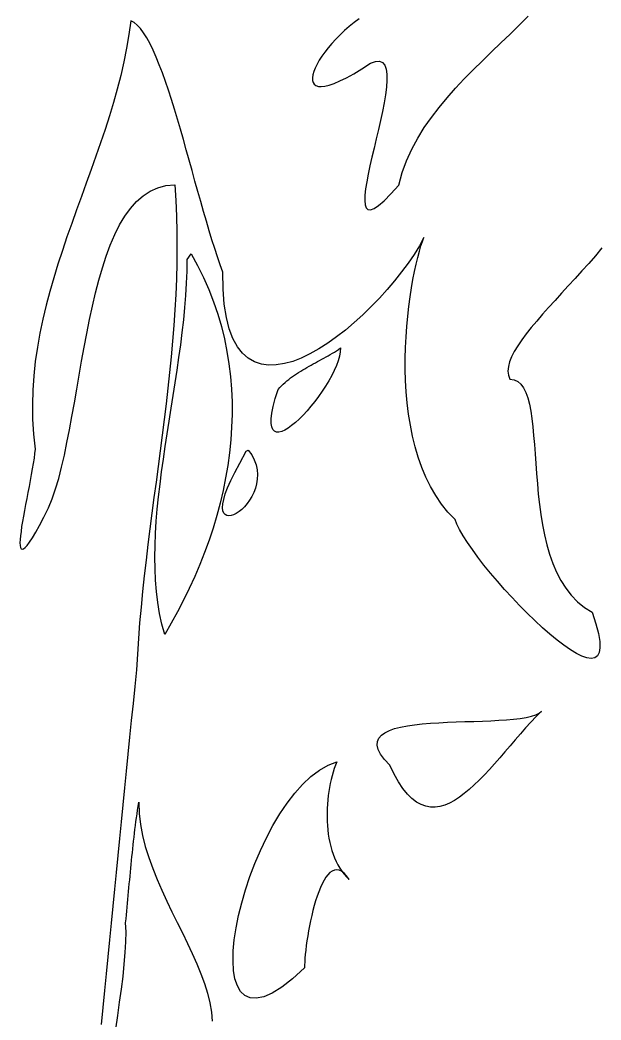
# Model space of a CAD drawing. Extents: x 2.9 to 46.8, y 120.5 to 170.8.
# Drawn here: x 8.08 to 17.86, y 144.63 to 161.47 of the extents above; entities that cross this region are included whole.
import ezdxf

# ---------------------------------------------------------------- set-up
doc = ezdxf.new("R2010")
doc.units = 0
doc.layers.get('0').update_dxf_attribs({"linetype": 'CONTINUOUS'})

msp = doc.modelspace()

# ---------------------------------------------------------------- linework, layer by layer
at = {"color": 7}
for p, q in [((13.79, 161.49), (13.705, 161.428)), ((16.484, 161.384), (16.633, 161.535)), ((9.946, 161.456), (9.916, 161.225)), ((10.001, 161.427), (9.946, 161.456)), ((10.056, 161.383), (10.001, 161.427)), ((10.11, 161.325), (10.056, 161.383)), ((10.163, 161.253), (10.11, 161.325)), ((13.543, 161.294), (13.468, 161.223)), ((13.622, 161.362), (13.543, 161.294)), ((13.705, 161.428), (13.622, 161.362)), ((16.331, 161.234), (16.484, 161.384)), ((9.916, 161.225), (9.877, 160.995)), ((10.217, 161.168), (10.163, 161.253)), ((10.27, 161.071), (10.217, 161.168)), ((13.397, 161.151), (13.331, 161.078)), ((13.468, 161.223), (13.397, 161.151)), ((16.176, 161.084), (16.331, 161.234)), ((9.877, 160.995), (9.832, 160.765)), ((10.323, 160.963), (10.27, 161.071)), ((10.375, 160.845), (10.323, 160.963)), ((13.269, 161.005), (13.213, 160.932)), ((13.331, 161.078), (13.269, 161.005)), ((16.02, 160.935), (16.176, 161.084)), ((10.427, 160.718), (10.375, 160.845)), ((13.118, 160.792), (13.081, 160.725)), ((13.163, 160.861), (13.118, 160.792)), ((13.213, 160.932), (13.163, 160.861)), ((15.865, 160.785), (16.02, 160.935)), ((9.832, 160.765), (9.779, 160.537)), ((10.479, 160.582), (10.427, 160.718)), ((13.05, 160.661), (13.026, 160.602)), ((13.081, 160.725), (13.05, 160.661)), ((13.698, 160.567), (13.833, 160.649)), ((13.833, 160.649), (13.982, 160.745)), ((13.982, 160.745), (14.066, 160.775)), ((14.066, 160.775), (14.132, 160.777)), ((14.132, 160.777), (14.183, 160.754)), ((14.183, 160.754), (14.22, 160.709)), ((14.22, 160.709), (14.243, 160.642)), ((14.243, 160.642), (14.255, 160.558)), ((15.56, 160.479), (15.711, 160.633)), ((15.711, 160.633), (15.865, 160.785)), ((9.779, 160.537), (9.72, 160.309)), ((10.53, 160.438), (10.479, 160.582)), ((13.011, 160.547), (13.003, 160.498)), ((13.003, 160.498), (13.005, 160.454)), ((13.005, 160.454), (13.015, 160.417)), ((13.026, 160.602), (13.011, 160.547)), ((13.467, 160.445), (13.576, 160.499)), ((13.576, 160.499), (13.698, 160.567)), ((14.256, 160.456), (14.248, 160.341)), ((14.255, 160.558), (14.256, 160.456)), ((15.412, 160.323), (15.56, 160.479)), ((9.72, 160.309), (9.656, 160.082)), ((10.581, 160.288), (10.53, 160.438)), ((10.632, 160.131), (10.581, 160.288)), ((13.015, 160.417), (13.034, 160.388)), ((13.034, 160.388), (13.063, 160.366)), ((13.063, 160.366), (13.103, 160.354)), ((13.103, 160.354), (13.153, 160.351)), ((13.153, 160.351), (13.214, 160.357)), ((13.214, 160.357), (13.286, 160.375)), ((13.286, 160.375), (13.371, 160.404)), ((13.371, 160.404), (13.467, 160.445)), ((14.248, 160.341), (14.232, 160.213)), ((15.27, 160.163), (15.412, 160.323)), ((10.682, 159.969), (10.632, 160.131)), ((14.232, 160.213), (14.21, 160.076)), ((15.134, 160), (15.27, 160.163)), ((9.656, 160.082), (9.587, 159.856)), ((10.733, 159.803), (10.682, 159.969)), ((14.21, 160.076), (14.182, 159.931)), ((15.005, 159.832), (15.134, 160)), ((9.587, 159.856), (9.515, 159.629)), ((10.782, 159.633), (10.733, 159.803)), ((14.15, 159.78), (14.115, 159.625)), ((14.182, 159.931), (14.15, 159.78)), ((14.885, 159.659), (15.005, 159.832)), ((9.515, 159.629), (9.439, 159.404)), ((10.832, 159.461), (10.782, 159.633)), ((14.115, 159.625), (14.078, 159.469)), ((14.775, 159.479), (14.885, 159.659)), ((10.881, 159.286), (10.832, 159.461)), ((14.078, 159.469), (14.041, 159.314)), ((14.675, 159.294), (14.775, 159.479)), ((9.439, 159.404), (9.36, 159.178)), ((10.93, 159.111), (10.881, 159.286)), ((14.041, 159.314), (14.005, 159.162)), ((14.588, 159.101), (14.675, 159.294)), ((9.36, 159.178), (9.279, 158.952)), ((10.979, 158.935), (10.93, 159.111)), ((14.005, 159.162), (13.972, 159.015)), ((9.279, 158.952), (9.198, 158.726)), ((11.027, 158.76), (10.979, 158.935)), ((13.972, 159.015), (13.942, 158.876)), ((14.515, 158.901), (14.588, 159.101)), ((13.942, 158.876), (13.917, 158.745)), ((14.456, 158.692), (14.515, 158.901)), ((9.198, 158.726), (9.116, 158.5)), ((10.273, 158.59), (10.401, 158.647)), ((10.401, 158.647), (10.538, 158.682)), ((10.538, 158.682), (10.686, 158.693)), ((10.686, 158.693), (10.704, 158.43)), ((11.076, 158.586), (11.027, 158.76)), ((13.898, 158.626), (13.886, 158.521)), ((13.917, 158.745), (13.898, 158.626)), ((14.323, 158.543), (14.456, 158.692)), ((9.116, 158.5), (9.033, 158.274)), ((10.043, 158.416), (10.154, 158.513)), ((10.154, 158.513), (10.273, 158.59)), ((10.704, 158.43), (10.716, 158.167)), ((11.124, 158.415), (11.076, 158.586)), ((13.886, 158.521), (13.883, 158.431)), ((13.883, 158.431), (13.89, 158.36)), ((14.211, 158.429), (14.323, 158.543)), ((9.033, 158.274), (8.952, 158.047)), ((9.846, 158.168), (9.941, 158.3)), ((9.941, 158.3), (10.043, 158.416)), ((11.171, 158.247), (11.124, 158.415)), ((13.89, 158.36), (13.908, 158.309)), ((13.908, 158.309), (13.938, 158.28)), ((13.938, 158.28), (13.983, 158.275)), ((13.983, 158.275), (14.042, 158.297)), ((14.042, 158.297), (14.118, 158.347)), ((14.118, 158.347), (14.211, 158.429)), ((9.758, 158.02), (9.846, 158.168)), ((10.716, 158.167), (10.723, 157.904)), ((11.219, 158.082), (11.171, 158.247)), ((8.952, 158.047), (8.873, 157.819)), ((9.677, 157.857), (9.758, 158.02)), ((11.266, 157.923), (11.219, 158.082)), ((8.873, 157.819), (8.795, 157.591)), ((9.602, 157.682), (9.677, 157.857)), ((10.723, 157.904), (10.724, 157.641)), ((11.313, 157.769), (11.266, 157.923)), ((11.359, 157.621), (11.313, 157.769)), ((14.881, 157.807), (14.803, 157.668)), ((14.856, 157.744), (14.881, 157.807)), ((8.795, 157.591), (8.721, 157.362)), ((9.533, 157.495), (9.602, 157.682)), ((10.724, 157.641), (10.722, 157.378)), ((11.406, 157.481), (11.359, 157.621)), ((14.803, 157.668), (14.713, 157.524)), ((14.803, 157.578), (14.83, 157.667)), ((14.83, 157.667), (14.856, 157.744)), ((17.876, 157.633), (17.766, 157.503)), ((9.468, 157.297), (9.533, 157.495)), ((10.894, 157.241), (10.896, 157.44)), ((10.963, 157.534), (11.072, 157.335)), ((11.452, 157.348), (11.406, 157.481)), ((14.713, 157.524), (14.613, 157.378)), ((14.748, 157.362), (14.775, 157.475)), ((14.775, 157.475), (14.803, 157.578)), ((17.766, 157.503), (17.654, 157.374)), ((8.721, 157.362), (8.65, 157.132)), ((9.409, 157.09), (9.468, 157.297)), ((10.722, 157.378), (10.715, 157.115)), ((11.072, 157.335), (11.171, 157.134)), ((11.498, 157.225), (11.452, 157.348)), ((14.613, 157.378), (14.504, 157.23)), ((14.721, 157.237), (14.748, 157.362)), ((17.654, 157.374), (17.54, 157.246)), ((8.65, 157.132), (8.583, 156.901)), ((9.353, 156.875), (9.409, 157.09)), ((10.715, 157.115), (10.704, 156.852)), ((10.887, 157.039), (10.894, 157.241)), ((11.171, 157.134), (11.26, 156.931)), ((11.501, 156.939), (11.498, 157.225)), ((14.504, 157.23), (14.387, 157.081)), ((14.67, 156.96), (14.695, 157.103)), ((14.695, 157.103), (14.721, 157.237)), ((17.425, 157.119), (17.31, 156.994)), ((17.54, 157.246), (17.425, 157.119)), ((10.874, 156.835), (10.887, 157.039)), ((11.26, 156.931), (11.34, 156.726)), ((11.52, 156.685), (11.501, 156.939)), ((14.262, 156.934), (14.131, 156.788)), ((14.387, 157.081), (14.262, 156.934)), ((14.647, 156.809), (14.67, 156.96)), ((17.31, 156.994), (17.197, 156.871)), ((8.583, 156.901), (8.522, 156.668)), ((9.301, 156.653), (9.353, 156.875)), ((10.704, 156.852), (10.689, 156.589)), ((10.858, 156.629), (10.874, 156.835)), ((14.131, 156.788), (13.994, 156.645)), ((14.626, 156.65), (14.647, 156.809)), ((17.087, 156.75), (16.979, 156.632)), ((17.197, 156.871), (17.087, 156.75)), ((8.522, 156.668), (8.466, 156.434)), ((9.252, 156.426), (9.301, 156.653)), ((10.689, 156.589), (10.671, 156.326)), ((10.838, 156.421), (10.858, 156.629)), ((11.34, 156.726), (11.41, 156.52)), ((11.555, 156.462), (11.52, 156.685)), ((13.994, 156.645), (13.853, 156.508)), ((14.607, 156.484), (14.626, 156.65)), ((16.979, 156.632), (16.876, 156.516)), ((8.466, 156.434), (8.417, 156.199)), ((9.206, 156.195), (9.252, 156.426)), ((10.814, 156.212), (10.838, 156.421)), ((11.41, 156.52), (11.471, 156.312)), ((11.604, 156.27), (11.555, 156.462)), ((13.853, 156.508), (13.708, 156.376)), ((14.592, 156.313), (14.607, 156.484)), ((16.876, 156.516), (16.778, 156.403)), ((10.671, 156.326), (10.649, 156.062)), ((11.471, 156.312), (11.522, 156.103)), ((11.666, 156.107), (11.604, 156.27)), ((13.56, 156.251), (13.411, 156.134)), ((13.708, 156.376), (13.56, 156.251)), ((14.579, 156.137), (14.592, 156.313)), ((16.686, 156.293), (16.602, 156.187)), ((16.778, 156.403), (16.686, 156.293)), ((8.417, 156.199), (8.375, 155.962)), ((9.162, 155.962), (9.206, 156.195)), ((10.787, 156.001), (10.814, 156.212)), ((11.522, 156.103), (11.565, 155.892)), ((11.74, 155.971), (11.666, 156.107)), ((13.411, 156.134), (13.261, 156.028)), ((14.571, 155.957), (14.579, 156.137)), ((16.525, 156.084), (16.458, 155.986)), ((16.602, 156.187), (16.525, 156.084)), ((8.375, 155.962), (8.34, 155.723)), ((9.119, 155.726), (9.162, 155.962)), ((10.649, 156.062), (10.625, 155.799)), ((10.758, 155.789), (10.787, 156.001)), ((11.826, 155.861), (11.74, 155.971)), ((13.111, 155.932), (12.962, 155.849)), ((13.261, 156.028), (13.111, 155.932)), ((13.408, 155.903), (13.442, 155.926)), ((13.442, 155.926), (13.475, 155.949)), ((13.475, 155.949), (13.472, 155.883)), ((14.567, 155.773), (14.571, 155.957)), ((16.458, 155.986), (16.401, 155.891)), ((10.625, 155.799), (10.599, 155.536)), ((10.727, 155.576), (10.758, 155.789)), ((11.565, 155.892), (11.599, 155.68)), ((11.923, 155.777), (11.826, 155.861)), ((12.029, 155.716), (11.923, 155.777)), ((12.815, 155.779), (12.671, 155.724)), ((12.962, 155.849), (12.815, 155.779)), ((13.09, 155.719), (13.125, 155.739)), ((13.125, 155.739), (13.161, 155.758)), ((13.161, 155.758), (13.197, 155.778)), ((13.197, 155.778), (13.233, 155.798)), ((13.233, 155.798), (13.268, 155.818)), ((13.268, 155.818), (13.304, 155.839)), ((13.304, 155.839), (13.339, 155.86)), ((13.339, 155.86), (13.373, 155.881)), ((13.373, 155.881), (13.408, 155.903)), ((13.459, 155.812), (13.437, 155.735)), ((13.472, 155.883), (13.459, 155.812)), ((14.567, 155.587), (14.567, 155.773)), ((16.355, 155.801), (16.321, 155.715)), ((16.401, 155.891), (16.355, 155.801)), ((8.34, 155.723), (8.314, 155.482)), ((9.078, 155.491), (9.119, 155.726)), ((10.694, 155.362), (10.727, 155.576)), ((11.599, 155.68), (11.624, 155.468)), ((12.144, 155.678), (12.029, 155.716)), ((12.266, 155.661), (12.144, 155.678)), ((12.396, 155.664), (12.266, 155.661)), ((12.531, 155.685), (12.396, 155.664)), ((12.671, 155.724), (12.531, 155.685)), ((12.806, 155.558), (12.84, 155.579)), ((12.84, 155.579), (12.875, 155.6)), ((12.875, 155.6), (12.911, 155.62)), ((12.911, 155.62), (12.946, 155.64)), ((12.946, 155.64), (12.982, 155.66)), ((12.982, 155.66), (13.018, 155.68)), ((13.018, 155.68), (13.054, 155.699)), ((13.054, 155.699), (13.09, 155.719)), ((13.371, 155.571), (13.328, 155.484)), ((13.408, 155.655), (13.371, 155.571)), ((13.437, 155.735), (13.408, 155.655)), ((14.572, 155.4), (14.567, 155.587)), ((16.301, 155.635), (16.294, 155.559)), ((16.321, 155.715), (16.301, 155.635)), ((8.314, 155.482), (8.298, 155.24)), ((9.038, 155.256), (9.078, 155.491)), ((10.599, 155.536), (10.57, 155.272)), ((11.624, 155.468), (11.641, 155.255)), ((12.573, 155.394), (12.605, 155.419)), ((12.605, 155.419), (12.637, 155.444)), ((12.637, 155.444), (12.67, 155.468)), ((12.67, 155.468), (12.703, 155.491)), ((12.703, 155.491), (12.737, 155.514)), ((12.737, 155.514), (12.771, 155.536)), ((12.771, 155.536), (12.806, 155.558)), ((13.328, 155.484), (13.28, 155.397)), ((14.583, 155.211), (14.572, 155.4)), ((16.294, 155.559), (16.302, 155.489)), ((16.302, 155.489), (16.327, 155.424)), ((16.327, 155.424), (16.397, 155.414)), ((16.397, 155.414), (16.458, 155.385)), ((8.298, 155.24), (8.291, 154.995)), ((8.998, 155.024), (9.038, 155.256)), ((10.57, 155.272), (10.54, 155.009)), ((10.661, 155.147), (10.694, 155.362)), ((11.641, 155.255), (11.65, 155.041)), ((12.378, 155.097), (12.425, 155.251)), ((12.425, 155.251), (12.453, 155.282)), ((12.453, 155.282), (12.482, 155.311)), ((12.482, 155.311), (12.512, 155.34)), ((12.512, 155.34), (12.542, 155.367)), ((12.542, 155.367), (12.573, 155.394)), ((13.226, 155.308), (13.169, 155.221)), ((13.28, 155.397), (13.226, 155.308)), ((16.458, 155.385), (16.511, 155.339)), ((16.511, 155.339), (16.556, 155.277)), ((16.556, 155.277), (16.595, 155.199)), ((10.627, 154.933), (10.661, 155.147)), ((12.344, 154.964), (12.378, 155.097)), ((13.108, 155.134), (13.045, 155.05)), ((13.169, 155.221), (13.108, 155.134)), ((14.599, 155.023), (14.583, 155.211)), ((16.595, 155.199), (16.627, 155.107)), ((16.627, 155.107), (16.655, 155.003)), ((8.291, 154.995), (8.294, 154.748)), ((8.957, 154.796), (8.998, 155.024)), ((10.54, 155.009), (10.508, 154.746)), ((10.593, 154.718), (10.627, 154.933)), ((11.65, 155.041), (11.651, 154.827)), ((12.322, 154.851), (12.344, 154.964)), ((12.979, 154.969), (12.913, 154.892)), ((13.045, 155.05), (12.979, 154.969)), ((14.622, 154.835), (14.599, 155.023)), ((16.655, 155.003), (16.677, 154.886)), ((8.294, 154.748), (8.309, 154.498)), ((8.916, 154.573), (8.957, 154.796)), ((10.508, 154.746), (10.474, 154.482)), ((11.651, 154.827), (11.644, 154.614)), ((12.311, 154.757), (12.322, 154.851)), ((12.311, 154.68), (12.311, 154.757)), ((12.781, 154.753), (12.716, 154.694)), ((12.847, 154.82), (12.781, 154.753)), ((12.913, 154.892), (12.847, 154.82)), ((14.652, 154.649), (14.622, 154.835)), ((16.677, 154.886), (16.696, 154.759)), ((16.696, 154.759), (16.712, 154.622)), ((8.873, 154.355), (8.916, 154.573)), ((10.559, 154.504), (10.593, 154.718)), ((11.644, 154.614), (11.63, 154.4)), ((12.32, 154.62), (12.311, 154.68)), ((12.338, 154.577), (12.32, 154.62)), ((12.365, 154.548), (12.338, 154.577)), ((12.538, 154.567), (12.486, 154.544)), ((12.594, 154.6), (12.538, 154.567)), ((12.654, 154.643), (12.594, 154.6)), ((12.716, 154.694), (12.654, 154.643)), ((14.688, 154.466), (14.652, 154.649)), ((16.712, 154.622), (16.726, 154.477)), ((8.309, 154.498), (8.336, 154.246)), ((10.474, 154.482), (10.44, 154.219)), ((10.526, 154.29), (10.559, 154.504)), ((11.63, 154.4), (11.608, 154.186)), ((12.399, 154.534), (12.365, 154.548)), ((12.44, 154.533), (12.399, 154.534)), ((12.486, 154.544), (12.44, 154.533)), ((14.732, 154.286), (14.688, 154.466)), ((16.726, 154.477), (16.739, 154.324)), ((8.336, 154.246), (8.328, 154.173)), ((8.829, 154.146), (8.873, 154.355)), ((10.495, 154.077), (10.526, 154.29)), ((11.924, 154.229), (11.981, 154.148)), ((14.784, 154.11), (14.732, 154.286)), ((16.739, 154.324), (16.75, 154.166)), ((8.318, 154.092), (8.304, 154.005)), ((8.328, 154.173), (8.318, 154.092)), ((8.782, 153.945), (8.829, 154.146)), ((10.44, 154.219), (10.406, 153.956)), ((10.466, 153.865), (10.495, 154.077)), ((11.608, 154.186), (11.579, 153.973)), ((11.981, 154.148), (12.024, 154.065)), ((12.024, 154.065), (12.054, 153.982)), ((14.844, 153.939), (14.784, 154.11)), ((16.75, 154.166), (16.762, 154.002)), ((8.289, 153.913), (8.272, 153.817)), ((8.304, 154.005), (8.289, 153.913)), ((8.733, 153.754), (8.782, 153.945)), ((10.406, 153.956), (10.371, 153.692)), ((11.579, 153.973), (11.543, 153.76)), ((11.696, 153.855), (11.78, 154.008)), ((12.054, 153.982), (12.071, 153.9)), ((12.071, 153.9), (12.078, 153.819)), ((14.913, 153.773), (14.844, 153.939)), ((16.762, 154.002), (16.774, 153.833)), ((8.254, 153.718), (8.235, 153.617)), ((8.272, 153.817), (8.254, 153.718)), ((8.68, 153.575), (8.733, 153.754)), ((10.439, 153.654), (10.466, 153.865)), ((11.543, 153.76), (11.5, 153.548)), ((11.575, 153.597), (11.628, 153.718)), ((11.628, 153.718), (11.696, 153.855)), ((12.075, 153.739), (12.063, 153.662)), ((12.078, 153.819), (12.075, 153.739)), ((14.991, 153.615), (14.913, 153.773)), ((16.774, 153.833), (16.789, 153.662)), ((8.235, 153.617), (8.215, 153.515)), ((8.624, 153.408), (8.68, 153.575)), ((10.371, 153.692), (10.336, 153.429)), ((10.414, 153.445), (10.439, 153.654)), ((11.5, 153.548), (11.45, 153.337)), ((11.536, 153.491), (11.575, 153.597)), ((12.043, 153.587), (12.016, 153.516)), ((12.063, 153.662), (12.043, 153.587)), ((15.079, 153.464), (14.991, 153.615)), ((16.789, 153.662), (16.805, 153.489)), ((8.196, 153.413), (8.176, 153.312)), ((8.215, 153.515), (8.196, 153.413)), ((8.563, 153.256), (8.624, 153.408)), ((10.336, 153.429), (10.301, 153.165)), ((10.393, 153.237), (10.414, 153.445)), ((11.495, 153.323), (11.51, 153.4)), ((11.51, 153.4), (11.536, 153.491)), ((11.945, 153.386), (11.904, 153.329)), ((11.983, 153.449), (11.945, 153.386)), ((12.016, 153.516), (11.983, 153.449)), ((15.176, 153.321), (15.079, 153.464)), ((16.805, 153.489), (16.825, 153.316)), ((8.158, 153.214), (8.14, 153.118)), ((8.176, 153.312), (8.158, 153.214)), ((8.482, 153.098), (8.563, 153.256)), ((10.376, 153.031), (10.393, 153.237)), ((11.45, 153.337), (11.394, 153.127)), ((11.492, 153.259), (11.495, 153.323)), ((11.497, 153.208), (11.492, 153.259)), ((11.814, 153.232), (11.768, 153.194)), ((11.86, 153.277), (11.814, 153.232)), ((11.904, 153.329), (11.86, 153.277)), ((15.284, 153.187), (15.176, 153.321)), ((16.825, 153.316), (16.848, 153.143)), ((8.14, 153.118), (8.124, 153.027)), ((8.41, 152.962), (8.482, 153.098)), ((10.301, 153.165), (10.267, 152.902)), ((11.394, 153.127), (11.332, 152.918)), ((11.512, 153.169), (11.497, 153.208)), ((11.534, 153.143), (11.512, 153.169)), ((11.562, 153.127), (11.534, 153.143)), ((11.597, 153.121), (11.562, 153.127)), ((11.635, 153.126), (11.597, 153.121)), ((11.677, 153.14), (11.635, 153.126)), ((11.722, 153.163), (11.677, 153.14)), ((11.768, 153.194), (11.722, 153.163)), ((15.403, 153.063), (15.284, 153.187)), ((15.434, 152.983), (15.403, 153.063)), ((16.848, 153.143), (16.876, 152.971)), ((8.11, 152.941), (8.099, 152.861)), ((8.124, 153.027), (8.11, 152.941)), ((8.346, 152.849), (8.41, 152.962)), ((10.267, 152.902), (10.234, 152.638)), ((10.363, 152.827), (10.376, 153.031)), ((11.332, 152.918), (11.263, 152.711)), ((15.48, 152.89), (15.434, 152.983)), ((15.54, 152.787), (15.48, 152.89)), ((16.876, 152.971), (16.91, 152.802)), ((8.084, 152.723), (8.082, 152.668)), ((8.09, 152.788), (8.084, 152.723)), ((8.099, 152.861), (8.09, 152.788)), ((8.242, 152.681), (8.291, 152.755)), ((8.291, 152.755), (8.346, 152.849)), ((10.355, 152.625), (10.363, 152.827)), ((11.263, 152.711), (11.189, 152.506)), ((15.612, 152.674), (15.54, 152.787)), ((16.91, 152.802), (16.95, 152.637)), ((8.082, 152.668), (8.084, 152.623)), ((8.084, 152.623), (8.09, 152.589)), ((8.09, 152.589), (8.101, 152.568)), ((8.101, 152.568), (8.118, 152.56)), ((8.118, 152.56), (8.139, 152.566)), ((8.139, 152.566), (8.167, 152.588)), ((8.167, 152.588), (8.201, 152.626)), ((8.201, 152.626), (8.242, 152.681)), ((10.234, 152.638), (10.203, 152.375)), ((10.352, 152.427), (10.355, 152.625)), ((15.695, 152.554), (15.612, 152.674)), ((15.789, 152.427), (15.695, 152.554)), ((16.95, 152.637), (16.996, 152.476)), ((10.203, 152.375), (10.173, 152.112)), ((10.355, 152.231), (10.352, 152.427)), ((11.189, 152.506), (11.108, 152.302)), ((15.891, 152.295), (15.789, 152.427)), ((16.996, 152.476), (17.051, 152.321)), ((10.364, 152.038), (10.355, 152.231)), ((11.108, 152.302), (11.023, 152.1)), ((16.001, 152.16), (15.891, 152.295)), ((17.051, 152.321), (17.113, 152.174)), ((10.173, 152.112), (10.145, 151.848)), ((10.379, 151.848), (10.364, 152.038)), ((11.023, 152.1), (10.931, 151.901)), ((16.117, 152.023), (16.001, 152.16)), ((17.113, 152.174), (17.185, 152.034)), ((17.185, 152.034), (17.267, 151.904)), ((10.931, 151.901), (10.835, 151.703)), ((16.238, 151.885), (16.117, 152.023)), ((16.363, 151.748), (16.238, 151.885)), ((17.267, 151.904), (17.36, 151.785)), ((10.145, 151.848), (10.119, 151.585)), ((10.402, 151.662), (10.379, 151.848)), ((10.835, 151.703), (10.734, 151.509)), ((16.49, 151.614), (16.363, 151.748)), ((17.36, 151.785), (17.464, 151.676)), ((10.119, 151.585), (10.095, 151.321)), ((10.432, 151.48), (10.402, 151.662)), ((16.619, 151.483), (16.49, 151.614)), ((17.464, 151.676), (17.58, 151.581)), ((17.58, 151.581), (17.71, 151.499)), ((10.47, 151.301), (10.432, 151.48)), ((10.734, 151.509), (10.628, 151.317)), ((16.747, 151.358), (16.619, 151.483)), ((17.71, 151.499), (17.774, 151.305)), ((10.095, 151.321), (10.075, 151.058)), ((10.517, 151.127), (10.47, 151.301)), ((10.628, 151.317), (10.517, 151.127)), ((16.874, 151.24), (16.747, 151.358)), ((16.999, 151.131), (16.874, 151.24)), ((17.774, 151.305), (17.817, 151.142)), ((10.075, 151.058), (10.057, 150.794)), ((17.12, 151.031), (16.999, 151.131)), ((17.236, 150.943), (17.12, 151.031)), ((17.817, 151.142), (17.84, 151.008)), ((17.345, 150.867), (17.236, 150.943)), ((17.447, 150.806), (17.345, 150.867)), ((17.843, 150.902), (17.83, 150.821)), ((17.84, 151.008), (17.843, 150.902)), ((10.057, 150.794), (10.043, 150.531)), ((17.54, 150.76), (17.447, 150.806)), ((17.623, 150.732), (17.54, 150.76)), ((17.695, 150.722), (17.623, 150.732)), ((17.754, 150.733), (17.695, 150.722)), ((17.8, 150.766), (17.754, 150.733)), ((17.83, 150.821), (17.8, 150.766)), ((10.043, 150.531), (10.013, 150.247)), ((10.013, 150.247), (9.984, 149.963)), ((9.984, 149.963), (9.955, 149.679)), ((9.955, 149.679), (9.926, 149.395)), ((16.004, 149.673), (16.14, 149.68)), ((16.14, 149.68), (16.269, 149.688)), ((16.269, 149.688), (16.39, 149.699)), ((16.39, 149.699), (16.501, 149.712)), ((16.501, 149.712), (16.601, 149.728)), ((16.601, 149.728), (16.688, 149.748)), ((16.769, 149.744), (16.681, 149.649)), ((16.688, 149.748), (16.761, 149.772)), ((16.761, 149.772), (16.818, 149.801)), ((16.859, 149.835), (16.769, 149.744)), ((16.818, 149.801), (16.859, 149.835)), ((14.223, 149.472), (14.298, 149.509)), ((14.298, 149.509), (14.387, 149.54)), ((14.387, 149.54), (14.488, 149.566)), ((14.488, 149.566), (14.601, 149.587)), ((14.601, 149.587), (14.722, 149.605)), ((14.722, 149.605), (14.852, 149.62)), ((14.852, 149.62), (14.989, 149.631)), ((14.989, 149.631), (15.131, 149.64)), ((15.131, 149.64), (15.276, 149.648)), ((15.276, 149.648), (15.423, 149.653)), ((15.423, 149.653), (15.571, 149.658)), ((15.571, 149.658), (15.718, 149.663)), ((15.718, 149.663), (15.863, 149.668)), ((15.863, 149.668), (16.004, 149.673)), ((16.592, 149.552), (16.504, 149.452)), ((16.681, 149.649), (16.592, 149.552)), ((9.926, 149.395), (9.897, 149.11)), ((14.097, 149.325), (14.121, 149.381)), ((14.121, 149.381), (14.164, 149.43)), ((14.164, 149.43), (14.223, 149.472)), ((16.416, 149.351), (16.329, 149.249)), ((16.504, 149.452), (16.416, 149.351)), ((14.093, 149.262), (14.097, 149.325)), ((14.11, 149.19), (14.093, 149.262)), ((14.15, 149.111), (14.11, 149.19)), ((16.329, 149.249), (16.242, 149.148)), ((9.897, 149.11), (9.868, 148.826)), ((14.214, 149.022), (14.15, 149.111)), ((14.304, 148.924), (14.214, 149.022)), ((16.155, 149.048), (16.069, 148.949)), ((16.242, 149.148), (16.155, 149.048)), ((12.977, 148.733), (13.12, 148.84)), ((13.12, 148.84), (13.266, 148.923)), ((13.266, 148.923), (13.415, 148.979)), ((13.372, 148.868), (13.353, 148.809)), ((13.393, 148.925), (13.372, 148.868)), ((13.415, 148.979), (13.393, 148.925)), ((14.378, 148.774), (14.304, 148.924)), ((15.983, 148.854), (15.897, 148.762)), ((16.069, 148.949), (15.983, 148.854)), ((9.868, 148.826), (9.84, 148.542)), ((12.839, 148.602), (12.977, 148.733)), ((13.319, 148.683), (13.304, 148.617)), ((13.335, 148.747), (13.319, 148.683)), ((13.353, 148.809), (13.335, 148.747)), ((14.452, 148.643), (14.378, 148.774)), ((15.812, 148.674), (15.728, 148.592)), ((15.897, 148.762), (15.812, 148.674)), ((9.84, 148.542), (9.812, 148.257)), ((12.705, 148.453), (12.839, 148.602)), ((13.291, 148.55), (13.279, 148.481)), ((13.304, 148.617), (13.291, 148.55)), ((14.527, 148.532), (14.452, 148.643)), ((14.602, 148.439), (14.527, 148.532)), ((15.644, 148.515), (15.56, 148.446)), ((15.728, 148.592), (15.644, 148.515)), ((12.577, 148.285), (12.705, 148.453)), ((13.261, 148.341), (13.255, 148.269)), ((13.269, 148.412), (13.261, 148.341)), ((13.279, 148.481), (13.269, 148.412)), ((14.679, 148.363), (14.602, 148.439)), ((14.756, 148.304), (14.679, 148.363)), ((15.395, 148.33), (15.313, 148.286)), ((15.477, 148.384), (15.395, 148.33)), ((15.56, 148.446), (15.477, 148.384)), ((9.812, 148.257), (9.784, 147.973)), ((10.052, 148.105), (10.061, 148.17)), ((10.061, 148.17), (10.071, 148.235)), ((10.071, 148.235), (10.081, 148.3)), ((10.081, 148.3), (10.087, 148.114)), ((12.454, 148.103), (12.577, 148.285)), ((13.251, 148.197), (13.249, 148.124)), ((13.255, 148.269), (13.251, 148.197)), ((14.833, 148.261), (14.756, 148.304)), ((14.912, 148.232), (14.833, 148.261)), ((14.991, 148.218), (14.912, 148.232)), ((15.07, 148.217), (14.991, 148.218)), ((15.15, 148.229), (15.07, 148.217)), ((15.231, 148.252), (15.15, 148.229)), ((15.313, 148.286), (15.231, 148.252)), ((10.034, 147.974), (10.043, 148.04)), ((10.043, 148.04), (10.052, 148.105)), ((10.087, 148.114), (10.109, 147.928)), ((12.338, 147.908), (12.454, 148.103)), ((13.249, 148.124), (13.249, 148.052)), ((13.249, 148.052), (13.251, 147.979)), ((9.784, 147.973), (9.756, 147.688)), ((10.009, 147.778), (10.017, 147.844)), ((10.017, 147.844), (10.025, 147.909)), ((10.025, 147.909), (10.034, 147.974)), ((10.109, 147.928), (10.144, 147.741)), ((12.229, 147.703), (12.338, 147.908)), ((13.251, 147.979), (13.255, 147.907)), ((13.255, 147.907), (13.262, 147.835)), ((13.262, 147.835), (13.27, 147.764)), ((9.756, 147.688), (9.728, 147.404)), ((9.994, 147.648), (10.002, 147.713)), ((10.002, 147.713), (10.009, 147.778)), ((10.144, 147.741), (10.191, 147.555)), ((12.128, 147.49), (12.229, 147.703)), ((13.27, 147.764), (13.281, 147.694)), ((13.281, 147.694), (13.295, 147.625)), ((9.973, 147.451), (9.98, 147.517)), ((9.98, 147.517), (9.987, 147.582)), ((9.987, 147.582), (9.994, 147.648)), ((10.191, 147.555), (10.249, 147.37)), ((12.035, 147.271), (12.128, 147.49)), ((13.295, 147.625), (13.311, 147.557)), ((13.311, 147.557), (13.33, 147.491)), ((13.33, 147.491), (13.351, 147.427)), ((9.728, 147.404), (9.7, 147.12)), ((9.953, 147.255), (9.959, 147.32)), ((9.959, 147.32), (9.966, 147.386)), ((9.966, 147.386), (9.973, 147.451)), ((10.249, 147.37), (10.315, 147.185)), ((13.351, 147.427), (13.375, 147.365)), ((13.375, 147.365), (13.401, 147.304)), ((9.94, 147.124), (9.947, 147.189)), ((9.947, 147.189), (9.953, 147.255)), ((10.315, 147.185), (10.389, 147.001)), ((11.952, 147.05), (12.035, 147.271)), ((13.373, 147.158), (13.335, 147.142)), ((13.412, 147.163), (13.373, 147.158)), ((13.401, 147.304), (13.431, 147.247)), ((13.451, 147.157), (13.412, 147.163)), ((13.431, 147.247), (13.463, 147.192)), ((13.493, 147.138), (13.451, 147.157)), ((13.463, 147.192), (13.499, 147.139)), ((9.7, 147.12), (9.673, 146.835)), ((9.922, 146.927), (9.928, 146.993)), ((9.928, 146.993), (9.934, 147.058)), ((9.934, 147.058), (9.94, 147.124)), ((10.389, 147.001), (10.469, 146.818)), ((11.877, 146.828), (11.952, 147.05)), ((13.199, 146.987), (13.168, 146.929)), ((13.231, 147.038), (13.199, 146.987)), ((13.264, 147.081), (13.231, 147.038)), ((13.299, 147.116), (13.264, 147.081)), ((13.335, 147.142), (13.299, 147.116)), ((13.535, 147.107), (13.493, 147.138)), ((13.499, 147.139), (13.537, 147.09)), ((13.578, 147.062), (13.535, 147.107)), ((13.537, 147.09), (13.578, 147.044)), ((13.623, 147.002), (13.578, 147.062)), ((13.578, 147.044), (13.623, 147.002)), ((9.673, 146.835), (9.645, 146.551)), ((9.91, 146.796), (9.916, 146.861)), ((9.916, 146.861), (9.922, 146.927)), ((10.469, 146.818), (10.553, 146.637)), ((11.813, 146.609), (11.877, 146.828)), ((13.138, 146.865), (13.11, 146.795)), ((13.168, 146.929), (13.138, 146.865)), ((9.892, 146.599), (9.898, 146.665)), ((9.898, 146.665), (9.904, 146.73)), ((9.904, 146.73), (9.91, 146.796)), ((13.083, 146.721), (13.058, 146.642)), ((13.11, 146.795), (13.083, 146.721)), ((9.645, 146.551), (9.617, 146.266)), ((9.88, 146.468), (9.886, 146.534)), ((9.886, 146.534), (9.892, 146.599)), ((10.553, 146.637), (10.64, 146.456)), ((11.76, 146.393), (11.813, 146.609)), ((13.012, 146.477), (12.991, 146.392)), ((13.034, 146.561), (13.012, 146.477)), ((13.058, 146.642), (13.034, 146.561)), ((9.86, 146.272), (9.867, 146.337)), ((9.867, 146.337), (9.873, 146.403)), ((9.873, 146.403), (9.88, 146.468)), ((10.64, 146.456), (10.727, 146.278)), ((11.718, 146.184), (11.76, 146.393)), ((12.991, 146.392), (12.972, 146.306)), ((9.617, 146.266), (9.589, 145.982)), ((9.867, 146.12), (9.86, 146.272)), ((10.727, 146.278), (10.815, 146.1)), ((11.688, 145.985), (11.718, 146.184)), ((12.955, 146.219), (12.938, 146.133)), ((12.972, 146.306), (12.955, 146.219)), ((9.589, 145.982), (9.561, 145.697)), ((9.865, 145.952), (9.867, 146.12)), ((10.815, 146.1), (10.9, 145.925)), ((11.671, 145.797), (11.688, 145.985)), ((12.924, 146.049), (12.911, 145.966)), ((12.938, 146.133), (12.924, 146.049)), ((9.854, 145.77), (9.865, 145.952)), ((10.9, 145.925), (10.981, 145.752)), ((12.891, 145.811), (12.883, 145.739)), ((12.9, 145.887), (12.891, 145.811)), ((12.911, 145.966), (12.9, 145.887)), ((9.561, 145.697), (9.533, 145.413)), ((9.838, 145.575), (9.854, 145.77)), ((10.981, 145.752), (11.058, 145.582)), ((11.667, 145.623), (11.671, 145.797)), ((12.877, 145.673), (12.873, 145.612)), ((12.883, 145.739), (12.877, 145.673)), ((9.816, 145.369), (9.838, 145.575)), ((11.058, 145.582), (11.127, 145.413)), ((11.676, 145.466), (11.667, 145.623)), ((12.87, 145.512), (12.668, 145.328)), ((12.873, 145.612), (12.87, 145.558)), ((12.87, 145.558), (12.87, 145.512)), ((9.533, 145.413), (9.505, 145.129)), ((9.789, 145.155), (9.816, 145.369)), ((11.127, 145.413), (11.188, 145.248)), ((11.7, 145.327), (11.676, 145.466)), ((11.74, 145.21), (11.7, 145.327)), ((12.668, 145.328), (12.486, 145.188)), ((9.759, 144.934), (9.789, 145.155)), ((11.188, 145.248), (11.24, 145.085)), ((11.794, 145.116), (11.74, 145.21)), ((12.486, 145.188), (12.325, 145.089)), ((9.505, 145.129), (9.476, 144.844)), ((11.24, 145.085), (11.279, 144.925)), ((11.866, 145.049), (11.794, 145.116)), ((11.954, 145.01), (11.866, 145.049)), ((12.059, 145.002), (11.954, 145.01)), ((12.183, 145.027), (12.059, 145.002)), ((12.325, 145.089), (12.183, 145.027)), ((9.476, 144.844), (9.447, 144.56)), ((9.727, 144.708), (9.759, 144.934)), ((11.279, 144.925), (11.306, 144.768)), ((9.694, 144.479), (9.727, 144.708)), ((11.306, 144.768), (11.318, 144.615))]:
    msp.add_line(p, q, dxfattribs=at)
for points in [[(10.896, 157.44), (10.963, 157.534), (10.963, 157.534), (10.963, 157.534)], [(13.475, 155.949), (13.475, 155.949)], [(11.78, 154.008), (11.89, 154.214), (11.924, 154.229), (11.924, 154.229), (11.924, 154.229)], [(16.859, 149.835), (16.859, 149.835)], [(13.415, 148.979), (13.415, 148.979), (13.415, 148.979)], [(10.081, 148.3), (10.081, 148.3)]]:
    msp.add_lwpolyline(points, dxfattribs=at)

doc.saveas('drawing.dxf')
